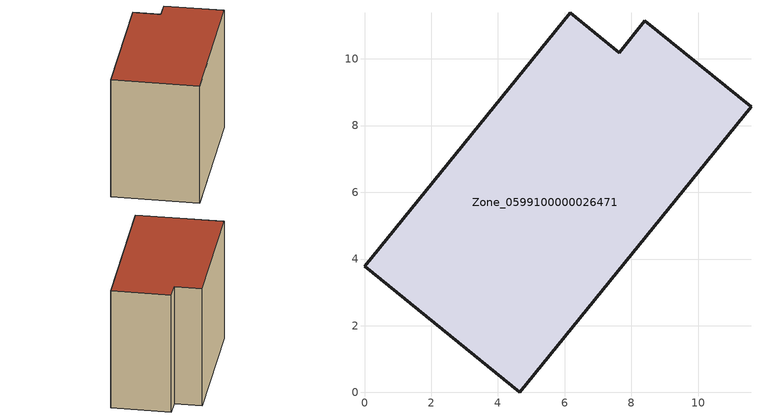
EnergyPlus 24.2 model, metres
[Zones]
Zone_0599100000026471
 floor ground (C_G): 0,3.78 6.17,11.39 7.64,10.19 8.41,11.14 11.59,8.56 4.65,0 z0
 wall outside (C_F): 6.17,11.39 0,3.78 4.65,0 11.59,8.56 8.41,11.14 7.64,10.19 6.17,11.39 z0:8.79
 roof outside (C_R): 11.59,8.56 8.41,11.14 7.64,10.19 6.17,11.39 0,3.78 4.65,0 z8.79
[BUILDING]
Pand.0599100000026471: North Axis=0; Terrain=City; Loads Convergence Tolerance Value=0.04; Temperature Convergence Tolerance Value=0.4; Solar Distribution=FullExterior; Maximum Number of Warmup Days=25; Minimum Number of Warmup Days=1
[Site:Location]
Rotterdam.The.Hague.AP_ZH_NLD Design_Conditions: Latitude=51.96; Longitude=4.45; Time Zone=1; Elevation=-4.5
[SITE:GROUNDTEMPERATURE:BUILDINGSURFACE]
18, 18, 18, 18, 18, 18, 18, 18, 18, 18, 18, 18
[MATERIAL] Thermal Absorptance=0.9; Solar Absorptance=0.7; Visible Absorptance=0.7
Name | Roughness | Thickness | Conductivity | Density | Specific Heat
G.TI.1946 | MediumSmooth | 0.15 | 1 | 540 | 1210
F.TI.1946 | Rough | 0.3 | 0.857143 | 1920 | 840
R.TI.1946 | MediumRough | 0.2 | 0.1 | 1500 | 1000
[CONSTRUCTION]
C_G: G.TI.1946
C_F: F.TI.1946
C_R: R.TI.1946
[ZONE]
Zone_0599100000026471: Type=1; Multiplier=1; Ceiling Height=Autocalculate; Volume=Autocalculate; Floor Area=autocalculate; Part of Total Floor Area=Yes
[ZONEINFILTRATION:DESIGNFLOWRATE]
Infil_Zone_0599100000026471: Zone or ZoneList or Space or SpaceList=Zone_0599100000026471; Schedule=AlwaysOn; Design Flow Rate Calculation Method=Flow/Area; Flow Rate per Floor Area=0.003; Constant Term Coefficient=1; Temperature Term Coefficient=0; Velocity Term Coefficient=0; Velocity Squared Term Coefficient=0
[HVACTEMPLATE:ZONE:IDEALLOADSAIRSYSTEM]
Zone_0599100000026471: Maximum Heating Supply Air Temperature=50; Minimum Cooling Supply Air Temperature=13; Maximum Heating Supply Air Humidity Ratio=0.0156; Minimum Cooling Supply Air Humidity Ratio=0.0077; Heating Limit=NoLimit; Cooling Limit=NoLimit; Dehumidification Control Type=ConstantSensibleHeatRatio; Cooling Sensible Heat Ratio=0.7; Dehumidification Setpoint=60; Humidification Control Type=None; Humidification Setpoint=30; Outdoor Air Method=None; Outdoor Air Flow Rate per Person=0.00944; Outdoor Air Flow Rate per Zone Floor Area=0; Outdoor Air Flow Rate per Zone=0; Demand Controlled Ventilation Type=None; Outdoor Air Economizer Type=NoEconomizer; Heat Recovery Type=None; Sensible Heat Recovery Effectiveness=0.7; Latent Heat Recovery Effectiveness=0.65
[ZONECONTROL:THERMOSTAT]
ThermostatControl_Zone_0599100000026471: Zone or ZoneList=Zone_0599100000026471; Control Type Schedule=DualSetpointControlType; Control 1=Thermostat_Zone_0599100000026471; Temperature Difference Between Cutout And Setpoint=0
[THERMOSTATSETPOINT:DUALSETPOINT]
Thermostat_Zone_0599100000026471: Heating Setpoint Temperature Schedule=HeatingSetpoint_Zone_0599100000026471; Cooling Setpoint Temperature Schedule=CoolingSetpoint_Zone_0599100000026471
[SCHEDULE:COMPACT]
HeatingSetpoint_Zone_0599100000026471: Through: 12/31, For: AllDays, Until: 24:00, 21
CoolingSetpoint_Zone_0599100000026471: Through: 12/31, For: AllDays, Until: 24:00, 24
DualSetpointControlType: Through: 12/31, For: AllDays, Until: 24:00, 4
AlwaysOn: Through: 12/31, For: AllDays, Until: 24:00, 1
